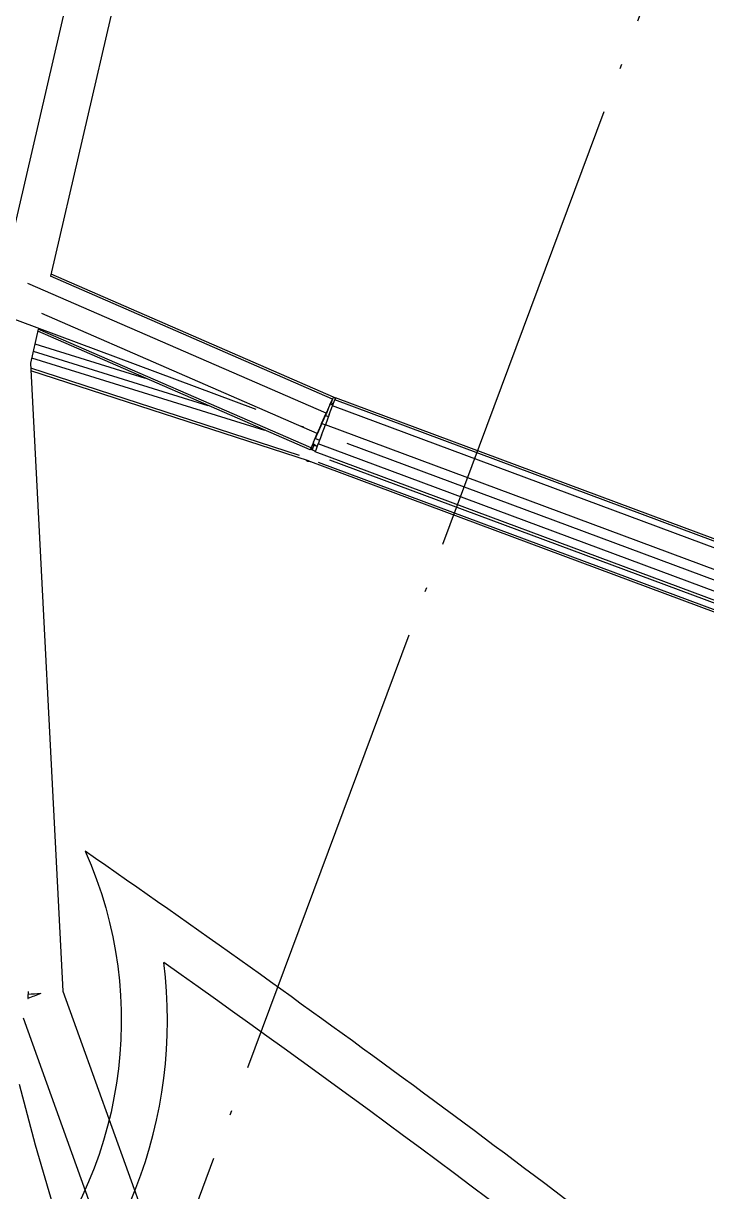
# Model space of a CAD drawing. Header units: millimetres. Extents: x 600121811 to 600690586, y 3472921280 to 3473279938.
# Drawn here: x 600359989 to 600362948, y 3473077112 to 3473082175 of the extents above; entities that cross this region are included whole.
import ezdxf

# ---------------------------------------------------------------- set-up
doc = ezdxf.new("R2010")
doc.units = ezdxf.units.MM
doc.header["$LTSCALE"] = 1000
doc.linetypes.add('AX-MALL-GIRD-200$0$DOTE', pattern=[2.42, 2, -0.2, 0.02, -0.2])
for name, color, linetype in [('AX-MALL-GIRD-200$0$A-Grid', 222, 'AX-MALL-GIRD-200$0$DOTE'), ('AX-MALL-GJ-200$0$A-Anno-Note', 241, 'CONTINUOUS'), ('AX-MALL-WALL-GJ$0$A-Anno-Note', 241, 'CONTINUOUS'), ('AX-MALL-WALL-GJ$0$A-Detl-Patt', 8, 'CONTINUOUS'), ('AX-MALL-WALL-GJ$0$A-SEE', 254, 'CONTINUOUS'), ('AX-MALL-WALL-GJ$0$A-Wall-Fnsh', 152, 'CONTINUOUS'), ('AX-MALL-WALL-GJ$0$主梁', 30, 'CONTINUOUS')]:
    doc.layers.add(name, color=color, linetype=linetype)
doc.layers.add('AX-MALL-WALL-GJ$0$M-AUX-TO-ARCH', color=1, linetype='CONTINUOUS', plot=False)

# ---------------------------------------------------------------- blocks, each defined once
blk = doc.blocks.new('AX-MALL-GIRD-200')
at = {"layer": 'AX-MALL-GIRD-200$0$A-Grid'}
for p, q in [((600393760, 3473165698.3), (600355030.5, 3473061734.6)), ((600218521, 3473133579.1), (600576417, 3473000252.3))]:
    blk.add_line(p, q, dxfattribs=at)
blk = doc.blocks.new('AX-MALL-WALL-GJ$0$A$C5469763B')
at = {"layer": 'AX-MALL-WALL-GJ$0$A-Detl-Patt'}
for points in [[(-236483.9, 2426, 0.055992), (-115679.2, 1194.4, -0.091487), (-108806.4, 637.9, 0.199165), (-91862.7, 2851.9, -0.091487), (-85363.6, 5155.6, 0.010002), (-64059.8, 8992.3, -0.645417), (-62996.9, 7511.9), (-63092.4, 7346.4)], [(-236398.5, 2314.7, 0.055947), (-115669.1, 1094.9, -0.091487), (-108832.4, 541.4, 0.199165), (-91812.8, 2765.2, -0.091487), (-85347.9, 5056.8, 0.010002), (-64040.2, 8894.3, -0.645417), (-63083.5, 7561.9), (-63129, 7483.1), (-63042.4, 7433.1)], [(-236355.3, 2259.1, 0.055924), (-115664, 1045.2, -0.091487), (-108845.4, 493.1, 0.199165), (-91787.8, 2721.9, -0.091487), (-85340, 5007.4, 0.010002), (-64030.3, 8845.2, -0.645417), (-63126.8, 7586.9), (-63197.3, 7464.7), (-63067.4, 7389.7)], [(-236312.2, 2203.4, 0.055901), (-115658.9, 995.4, -0.091487), (-108858.4, 444.8, 0.199165), (-91762.8, 2678.6, -0.091487), (-85332.1, 4958.1, 0.010002), (-64020.5, 8796.2, -0.645417), (-63170.1, 7611.9), (-63265.6, 7446.4)]]:
    blk.add_lwpolyline(points, format="xyb", dxfattribs=at)
blk = doc.blocks.new('AX-MALL-WALL-GJ$0$A$C3841687A')
at = {"layer": 'AX-MALL-WALL-GJ$0$A-Detl-Patt'}
for points in [[(-213586.2, 9146.9, -0.642956), (-214760.2, 6089.3, -0.06633), (-243770.7, 8155.3, -0.004017), (-244053.8, 8022.6), (-244260, 8478.2, -0.23238), (-260971.5, 8918.1), (-261201.4, 8474.1, -0.051853), (-264553.5, 10701.3, -0.016296), (-266077.2, 11555)], [(-180887.6, 7643.7, 0.00438), (-183821.3, 7017.8, -0.132355), (-210227, 8186.8, 0.014512), (-213586.2, 9146.9, 0.014239)], [(-243745.4, 7945.8, 0.066177), (-214748, 5889.6, 0.54367), (-213098.9, 8813.8)], [(-181044.7, 7407.3, 0.004086), (-183777.9, 6822.6, -0.132355), (-210287.5, 7996.2, 0.012201), (-213098.9, 8813.8, 0.012201)]]:
    blk.add_lwpolyline(points, format="xyb", dxfattribs=at)
blk = doc.blocks.new('AX-MALL-WALL-GJ$0$fewrgerhgrhtrh')
at = {"layer": 'AX-MALL-WALL-GJ$0$主梁'}
for p, q in [((-18426.7, 2517.1), (-18123.9, 187.5)), ((-18281.2, -153.7), (-18615.3, 2417.1)), ((-16793.2, 124.8), (-18125.1, 197.1)), ((-16794, 115.3), (-18123.9, 187.5)), ((-16798.1, 47.8), (-18205.4, 124.2)), ((-16795.7, 88.3), (-16794, 115.3)), ((-16793.5, 115.3), (-16794.2, 99.4)), ((-16793.2, 124.8), (-16794, 115.3)), ((-16793.2, 124.8), (-16793.5, 115.3)), ((-16793.2, 123.9), (-16790.3, 124.6)), ((-16790.3, 124.6), (-16783.5, 123.7)), ((-12191.7, 125), (-16783.5, 125)), ((-16783.5, 125), (-16783.5, 115.5)), ((-16783.5, 88.4), (-16783.5, 115.5)), ((-12191.7, 115.5), (-16783.5, 115.5)), ((-16795.7, 88.3), (-16798.1, 47.8)), ((-16795.7, 68.6), (-16796.7, 47.7)), ((-16795.5, 92.3), (-16783.5, 92.2)), ((-16795.2, 96.5), (-16794.3, 96.7)), ((-16795, 99.6), (-16783.5, 97.4)), ((-16788.3, 98.3), (-16783.5, 99.6)), ((-16783.5, 47.8), (-16783.5, 88.4)), ((-12191.7, 88.4), (-16783.5, 88.4)), ((-16803.2, -47.7), (-18102.5, 22.8)), ((-16800.7, 0), (-16803.2, -47.7)), ((-16800.7, 0), (-16798.1, 47.8)), ((-16799.3, 0), (-16796.7, 47.7)), ((-16796.7, 47.7), (-16798.1, 47.8)), ((-16797.2, 38.2), (-16783.5, 38.1)), ((-16783.5, 47.8), (-16783.5, 0)), ((-16783.5, -47.8), (-16783.5, 0)), ((-12191.7, 0), (-16783.5, 0)), ((-18093.6, -45.5), (-18074.2, -195)), ((-16806.5, -115.3), (-18093.6, -45.5)), ((-16805.3, -88.2), (-16803.2, -47.7)), ((-16803.3, -70.7), (-16801.9, -47.8)), ((-16801.9, -47.8), (-16803.2, -47.7)), ((-16799.3, 0), (-16801.9, -47.8)), ((-16799.3, 0), (-16783.5, -0.2)), ((-16783.5, -47.8), (-16783.5, -88.4)), ((-16806.8, -124.8), (-18092.4, -55.1)), ((-18085.2, -110.3), (-17585.4, -82.6)), ((-18081, -142.6), (-17289.5, -98.6)), ((-16805.3, -88.2), (-16806.5, -115.3)), ((-16805.1, -101.1), (-16806, -115.3)), ((-16805.9, -101.1), (-16784.9, -99.9)), ((-16805.6, -94.2), (-16786.1, -99.7)), ((-16805.6, -96.1), (-16784.9, -99.9)), ((-16804.7, -94.5), (-16804.8, -96.3)), ((-16803.3, -70.7), (-16783.5, -70.9)), ((-16800, -100.8), (-16800, -121.7)), ((-16784.9, -99.9), (-16783.5, -99.5)), ((-16783.5, -99.9), (-16784.6, -100.2)), ((-16783.5, -115.5), (-16783.5, -88.4)), ((-12191.7, -88.4), (-16783.5, -88.4)), ((-18077.2, -171.7), (-17022.3, -113.1)), ((-16806, -115.3), (-16806.8, -124.8)), ((-16806.8, -124.8), (-16806.5, -115.3)), ((-16783.5, -124), (-16806.7, -120.7)), ((-16806, -115.3), (-16806.5, -115.3)), ((-16803.9, -121.1), (-16805.3, -105.2)), ((-16783.5, -125), (-16783.5, -115.5)), ((-12191.7, -125), (-16783.5, -125)), ((-16713.5, -135.3), (-13340.5, -136)), ((-18074.2, -195), (-16992.2, -2697.5)), ((-16842.4, -164.2), (-18065, -216.2)), ((-16797.4, -171.9), (-18061, -225.6)), ((-16807.4, -172.3), (-16800, -173.8)), ((-16800, -173.8), (-16790.5, -171.9)), ((-16800, -171.9), (-12200, -172.8)), ((-16756.8, -162.3), (-12200, -163.3)), ((-16992.2, -2697.5), (-15224.1, -4786.6)), ((-17123.3, -2779.2), (-17121.6, -2778.6)), ((-15460.2, -4817.2), (-17111.8, -2865.8))]:
    blk.add_line(p, q, dxfattribs=at)
for centre, radius, start, end in [((-16783.9, -95.6), 4.57, 251.8676, 274.777), ((-16945.1, -2709.7), 191.3, 192.3892, 201.5174), ((-16713.6, -3596.2), 930.2, 113.0699, 116.4952), ((-16363, -3596.9), 1115.8, 129.8567, 132.9305)]:
    blk.add_arc(centre, radius, start, end, dxfattribs=at)
blk = doc.blocks.new('AX-MALL-WALL-GJ$0$edhtrhrtjy')
at = {"layer": 'AX-MALL-WALL-GJ$0$A-Wall-Fnsh'}
for p, q in [((-17029.1, -3099.2), (-16872.3, -3321.2)), ((-16872.3, -3321.2), (-16709.3, -3538.7))]:
    blk.add_line(p, q, dxfattribs=at)
blk = doc.blocks.new('AX-MALL-WALL-GJ')
at = {"layer": 'AX-MALL-WALL-GJ$0$A-Anno-Note', "rotation": 339.5681613098035}
blk.add_blockref('AX-MALL-WALL-GJ$0$A$C3841687A', (600557212.3, 3472995454.7), dxfattribs=at)
at = {"layer": 'AX-MALL-WALL-GJ$0$A-SEE'}
blk.add_blockref('AX-MALL-GIRD-200', (0, 0), dxfattribs=at)
at = {"layer": 'AX-MALL-WALL-GJ$0$A-Wall-Fnsh', "rotation": 339.5681613092246}
blk.add_blockref('AX-MALL-WALL-GJ$0$edhtrhrtjy', (600377009.6, 3473074537.4), dxfattribs=at)
at = {"layer": 'AX-MALL-WALL-GJ$0$M-AUX-TO-ARCH', "rotation": 339.5681613092246}
blk.add_blockref('AX-MALL-WALL-GJ$0$A$C5469763B', (600557212.3, 3472995454.7), dxfattribs=at)
at = {"layer": 'AX-MALL-WALL-GJ$0$主梁', "rotation": 339.5681613092246}
blk.add_blockref('AX-MALL-WALL-GJ$0$fewrgerhgrhtrh', (600377024.3, 3473074576.6), dxfattribs=at)

msp = doc.modelspace()

# ---------------------------------------------------------------- block references
at = {"layer": 'AX-MALL-GJ-200$0$A-Anno-Note'}
msp.add_blockref('AX-MALL-WALL-GJ', (0, 0), dxfattribs=at)

doc.saveas('drawing.dxf')
